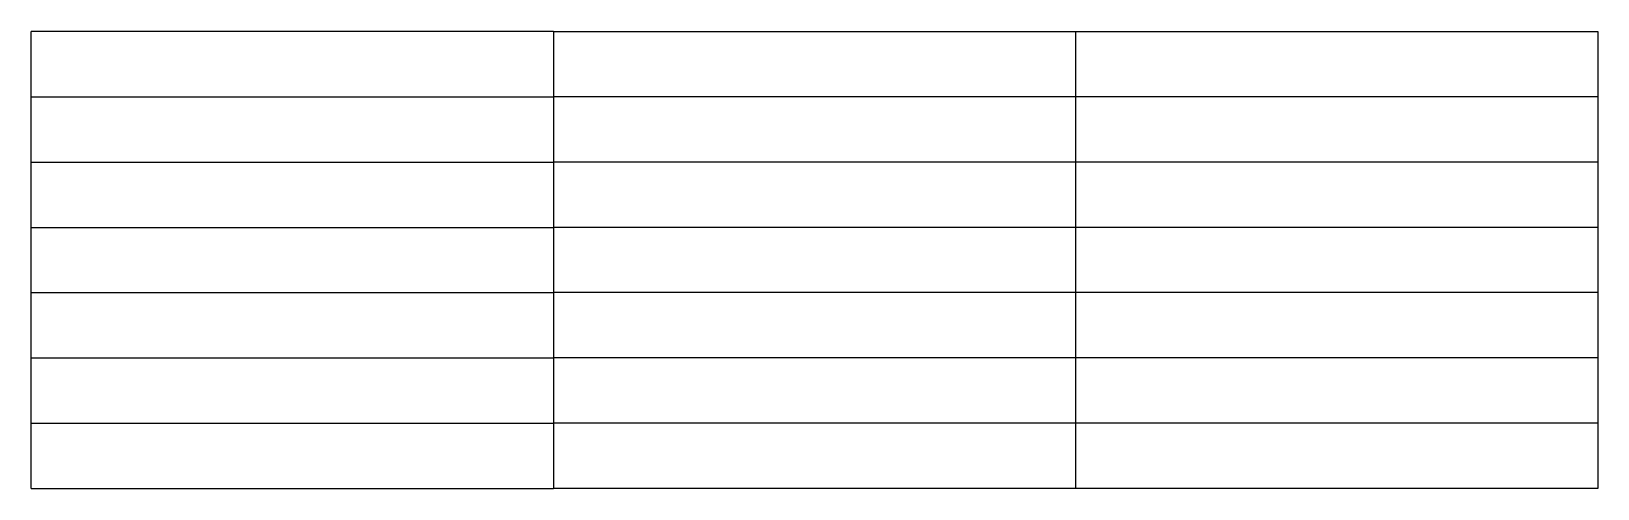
# Model space of a CAD drawing. Extents: x 0 to 360, y 0 to 105.
import ezdxf

# ---------------------------------------------------------------- set-up
doc = ezdxf.new("R2010")
doc.units = 0
doc.layers.get('0').update_dxf_attribs({"linetype": 'CONTINUOUS'})

msp = doc.modelspace()

# ---------------------------------------------------------------- linework, layer by layer
at = {"color": 7}
for points in [[(119.999994, 105.000003), (0, 105.000003)], [(0, 90.000008), (0, 105.000003)], [(120.000003, 104.999995), (120.000003, 89.999999)], [(120.000003, 104.999995), (239.999991, 104.999995)], [(239.999991, 104.999995), (239.999991, 89.999999)], [(239.999991, 104.999995), (360.000014, 104.999995)], [(360.000014, 104.999995), (360.000014, 89.999999)], [(0, 90.000008), (119.999994, 90.000008)], [(0, 75.000012), (0, 90.000008)], [(120.000003, 89.999999), (120.000003, 75.000004)], [(239.999991, 89.999999), (120.000003, 89.999999)], [(239.999991, 89.999999), (239.999991, 75.000004)], [(360.000014, 89.999999), (239.999991, 89.999999)], [(360.000014, 89.999999), (360.000014, 75.000004)], [(0, 75.000012), (119.999994, 75.000012)], [(0, 60.000017), (0, 75.000012)], [(120.000003, 75.000004), (120.000003, 60.000008)], [(239.999991, 75.000004), (120.000003, 75.000004)], [(239.999991, 75.000004), (239.999991, 60.000008)], [(360.000014, 75.000004), (239.999991, 75.000004)], [(360.000014, 75.000004), (360.000014, 60.000008)], [(0, 60.000017), (119.999994, 60.000017)], [(0, 45.000019), (0, 60.000017)], [(120.000003, 60.000008), (120.000003, 45.00001)], [(239.999991, 60.000008), (120.000003, 60.000008)], [(239.999991, 60.000008), (239.999991, 45.00001)], [(360.000014, 60.000008), (239.999991, 60.000008)], [(360.000014, 60.000008), (360.000014, 45.00001)], [(0, 45.000019), (119.999994, 45.000019)], [(0, 30.000023), (0, 45.000019)], [(120.000003, 45.00001), (120.000003, 30.000015)], [(239.999991, 45.00001), (120.000003, 45.00001)], [(239.999991, 45.00001), (239.999991, 30.000015)], [(360.000014, 45.00001), (239.999991, 45.00001)], [(360.000014, 45.00001), (360.000014, 30.000015)], [(0, 30.000023), (119.999994, 30.000023)], [(0, 15.000002), (0, 30.000023)], [(120.000003, 30.000015), (120.000003, 14.999994)], [(239.999991, 30.000015), (120.000003, 30.000015)], [(239.999991, 30.000015), (239.999991, 14.999994)], [(360.000014, 30.000015), (239.999991, 30.000015)], [(360.000014, 30.000015), (360.000014, 14.999994)], [(0, 15.000002), (119.999994, 15.000002)], [(0, 0.000001), (0, 15.000002)], [(120.000003, 14.999994), (120.000003, 0.000001)], [(239.999991, 14.999994), (120.000003, 14.999994)], [(239.999991, 14.999994), (239.999991, 0.000001)], [(360.000014, 14.999994), (239.999991, 14.999994)], [(360.000014, 14.999994), (360.000014, 0.000001)], [(0, 0.000001), (119.999994, 0.000001)], [(239.999991, 0.000001), (120.000003, 0.000001)], [(360.000014, 0.000001), (239.999991, 0.000001)]]:
    msp.add_lwpolyline(points, dxfattribs=at)

doc.saveas('drawing.dxf')
